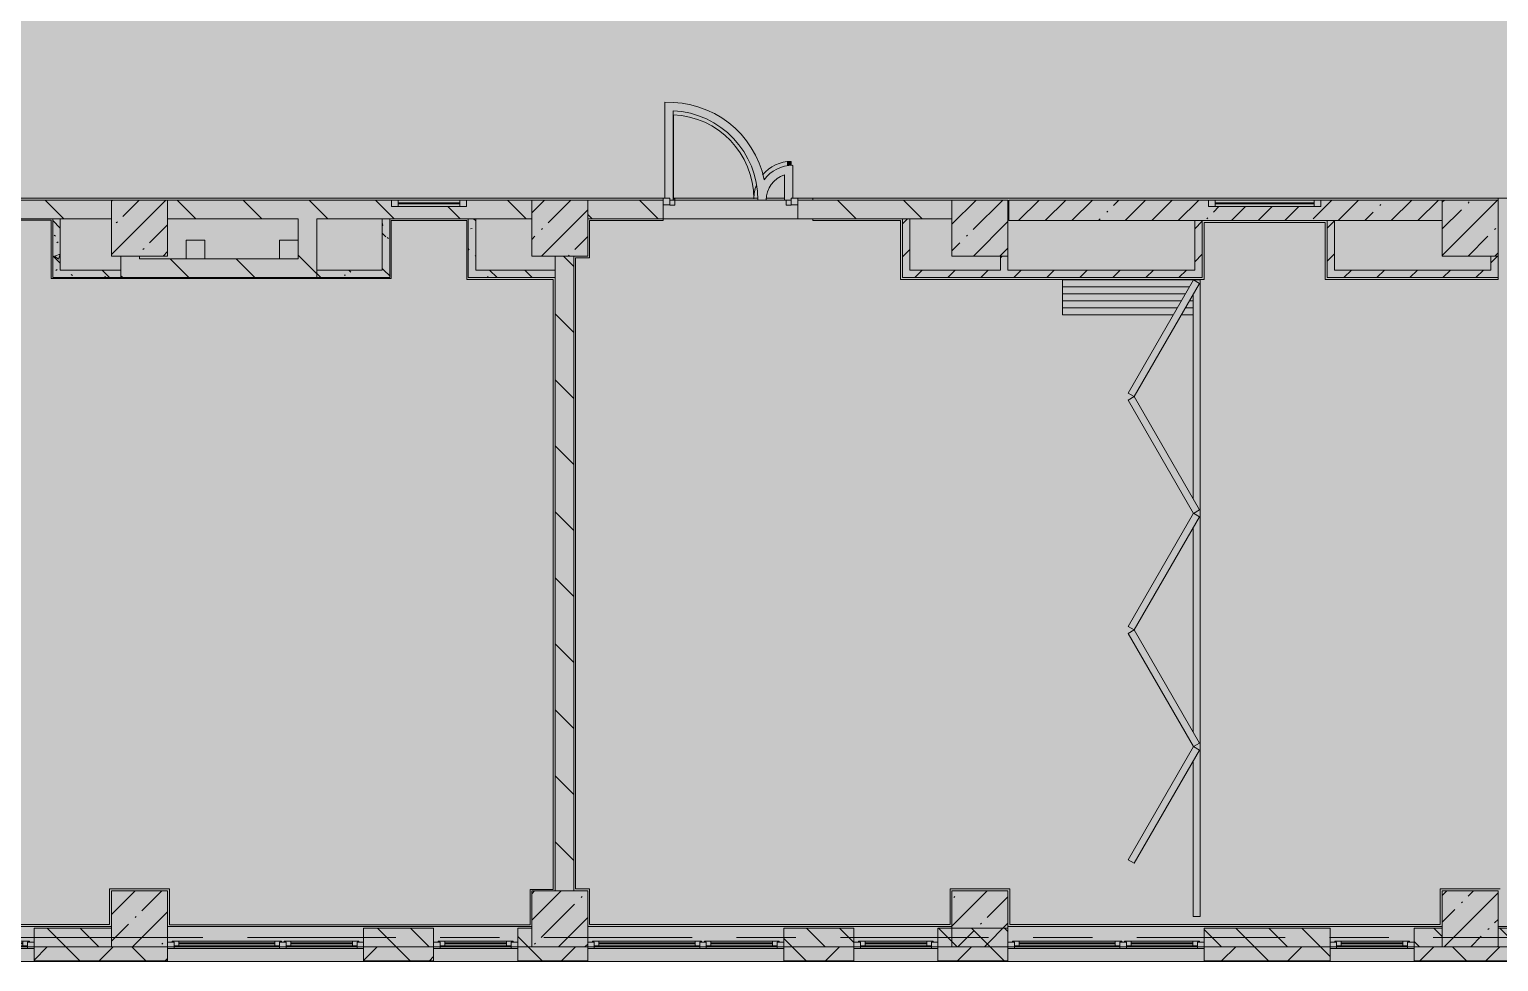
# Model space of a CAD drawing. Header units: millimetres. Extents: x -5368 to 196898, y -8553 to 29000.
# Drawn here: x 68806 to 84540, y -258 to 9728 of the extents above; entities that cross this region are included whole.
import ezdxf

# ---------------------------------------------------------------- set-up
doc = ezdxf.new("R2010")
doc.units = ezdxf.units.MM
doc.linetypes.add('Осевая', pattern=[3175, 635, -476.25, 1587.5, -476.25])
doc.layers.add('A-DETL-GENF-5', color=7, linetype='Continuous', lineweight=9, true_color=0xc0c0c0, transparency=0.4)
for name, color, linetype, lineweight, true_color in [('A-DETL-GENF-6', 7, 'Continuous', 5, 0xb7b7b7), ('A-DOOR-3', 7, 'Continuous', 5, 0xe2e2e2), ('A-DOOR-4', 7, 'Continuous', 5, 0xb7b7b7), ('A-DOOR-FRAM-4', 7, 'Continuous', 5, 0xb7b7b7), ('A-FLOR-2', 7, 'Continuous', 5, 0xb7b7b7), ('A-GLAZ-3', 7, 'Continuous', 5, 0x737373), ('A-GLAZ-CWMG-4', 7, 'Continuous', 5, 0x737373), ('A-WALL-3', 7, 'Continuous', 5, 0x737373), ('A-WALL-4', 7, 'Continuous', 9, 0x737373), ('I-WALL-5', 7, 'Continuous', 5, 0x737373), ('I-WALL-6', 7, 'Continuous', 5, 0x787878), ('S-COLS-2', 7, 'Continuous', 5, 0x737373)]:
    doc.layers.add(name, color=color, linetype=linetype, lineweight=lineweight, true_color=true_color)
for name, color, linetype, lineweight in [('A-WALL-2', 7, 'Continuous', 5), ('I-WALL-4', 7, 'Continuous', 5), ('S-COLS-3', 7, 'Continuous', 5), ('Оси', 7, 'Continuous', 9), ('Оси-2', 7, 'Осевая', 9)]:
    doc.layers.add(name, color=color, linetype=linetype, lineweight=lineweight)
pattern_1 = [(135, (62025.03, 0), (-353.553, -353.553), [])]
pattern_2 = [(45, (62025.03, 0), (-176.7767, 176.7767), [])]
pattern_3 = [(135, (62025.03, 0), (-377.17, -377.17), [533.4, -88.9, 17.78, -88.9]), (135, (62025.03, 376.94), (-377.17, -377.17), []), (50, (62025.03, 0), (637.645, -55.787), [66.675, -733.425]), (355, (62025, 0), (-123.35, 668.7), [53.34, -586.74]), (100.451, (62078.17, -4.65), (514.3, 612.908), [56.665, -623.315]), (46.184, (62025, 177.8), (948.776, -147.15), [100.01, -1100.14]), (96.636, (62104.1, 165.5), (830.91, 865.997), [85, -934.97]), (351.184, (62025, 177.8), (830.92, 865.99), [80.01, -880.11]), (21, (62113.93, 133.35), (530.65, -357.928), [66.675, -733.425]), (326, (62113.9, 133.35), (216.308, 644.658), [53.34, -586.74]), (71.451, (62158.15, 103.5), (746.96, 286.724), [56.665, -623.315]), (37.5, (62025.03, 0), (10.8105, 295.9426), [16.764, -562.864, 16.764, -578.866, -588.962]), (37.5, (62025.03, 0), (10.8105, 295.9426), [-1175.258, 16.764, -572.198]), (7.5, (62025.03, 0), (233.869, 350.632), [16.764, -322.834, 16.764, -549.529, -224.472]), (7.5, (62025.03, 0), (233.869, 350.632), [-905.891, 16.764, -207.708]), (327.5, (61826.78, 0), (474.568, -20.0513), [16.764, -205.486, 16.764, -676.656, -920.115]), (327.5, (61826.78, 0), (474.568, -20.0513), [-915.67, 16.764, -903.351]), (317.5, (61737.9, 0), (518.452, 88.993), [16.764, -272.161, 16.764, -443.738, -653.415]), (317.5, (61737.9, 0), (518.452, 88.993), [-749.427, 16.764, -636.65])]
pattern_4 = [(45, (62025.03, 0), (-285.123, 285.123), []), (45, (62310.15, 0), (-285.123, 285.123), [504.031, -100.806, 16.764, -84.042])]

# ---------------------------------------------------------------- blocks, each defined once
blk = doc.blocks.new('120_Окно_СКБ_2Ст - 120_Окно_СКБ_2Ст 3100х2500 _мал_ створка слева-2_-22446420-3_3_1_птичка')
at = {"layer": 'A-GLAZ-3'}
for p, q in [((-1550, -127), (-1550, -57)), ((-1550, -57), (-1480, -57)), ((1550, -57), (-1550, -57)), ((-1480, -127), (-1550, -127)), ((-1550, -127), (-1500, -127)), ((-1480, -127), (-1500, -127)), ((-1500, -127), (-1500, -137)), ((-1500, -137), (-700, -137)), ((-700, -137), (-1500, -137)), ((-1480, -57), (-1480, -127)), ((-720, -87), (-1480, -87)), ((-1480, -87), (-1480, -127)), ((-1430, -137), (-1430, -87)), ((-1430, -107), (-770, -107)), ((-770, -117), (-1430, -117)), ((-770, -137), (-770, -87)), ((-720, -127), (-720, -57)), ((-720, -57), (-650, -57)), ((-720, -127), (-720, -87)), ((-650, -127), (-720, -127)), ((-700, -127), (-720, -127)), ((-700, -127), (-670, -127)), ((-700, -137), (-700, -127)), ((-650, -127), (-670, -127)), ((-670, -127), (-670, -137)), ((-670, -137), (1500, -137)), ((1500, -137), (-670, -137)), ((-650, -57), (-650, -127)), ((1480, -87), (-650, -87)), ((-650, -87), (-650, -127)), ((-600, -137), (-600, -87)), ((-600, -107), (1430, -107)), ((1430, -117), (-600, -117)), ((1430, -137), (1430, -87)), ((1480, -127), (1480, -57)), ((1480, -57), (1550, -57)), ((1480, -127), (1480, -87)), ((1550, -127), (1480, -127)), ((1500, -127), (1480, -127)), ((1500, -127), (1550, -127)), ((1500, -137), (1500, -127)), ((1550, -57), (1550, -127))]:
    blk.add_line(p, q, dxfattribs=at)
blk = doc.blocks.new('120_Окно_СКБ_2Ст - 120_Окно_СКБ_2Ст 2100х2500 _мал створка СЛЕВА_-22446485-3_3_1_птичка')
at = {"layer": 'A-GLAZ-3'}
for p, q in [((-1050, -127), (-1050, -57)), ((-1050, -57), (-980, -57)), ((1050, -57), (-1050, -57)), ((-980, -127), (-1050, -127)), ((-1050, -127), (-1000, -127)), ((-980, -127), (-1000, -127)), ((-1000, -127), (-1000, -137)), ((-1000, -137), (-200, -137)), ((-200, -137), (-1000, -137)), ((-980, -57), (-980, -127)), ((-220, -87), (-980, -87)), ((-980, -87), (-980, -127)), ((-930, -137), (-930, -87)), ((-930, -107), (-270, -107)), ((-270, -117), (-930, -117)), ((-270, -137), (-270, -87)), ((-220, -127), (-220, -57)), ((-220, -57), (-150, -57)), ((-220, -127), (-220, -87)), ((-150, -127), (-220, -127)), ((-200, -127), (-220, -127)), ((-200, -127), (-170, -127)), ((-200, -137), (-200, -127)), ((-150, -127), (-170, -127)), ((-170, -127), (-170, -137)), ((-170, -137), (1000, -137)), ((1000, -137), (-170, -137)), ((-150, -57), (-150, -127)), ((980, -87), (-150, -87)), ((-150, -87), (-150, -127)), ((-100, -137), (-100, -87)), ((-100, -107), (930, -107)), ((930, -117), (-100, -117)), ((930, -137), (930, -87)), ((980, -127), (980, -57)), ((980, -57), (1050, -57)), ((980, -127), (980, -87)), ((1050, -127), (980, -127)), ((1000, -127), (980, -127)), ((1000, -127), (1050, -127)), ((1000, -137), (1000, -127)), ((1050, -57), (1050, -127))]:
    blk.add_line(p, q, dxfattribs=at)
blk = doc.blocks.new('120_Окно_СКБ_1Ст - 120_Окно_СКБ_1Ст 900х2500_h_-22445987-3_3_1_птичка')
at = {"layer": 'A-GLAZ-3'}
for p, q in [((-450, -127), (-450, -57)), ((-450, -57), (-380, -57)), ((450, -57), (-450, -57)), ((-380, -127), (-450, -127)), ((-450, -127), (-400, -127)), ((-380, -127), (-400, -127)), ((-400, -127), (-400, -137)), ((-400, -137), (400, -137)), ((400, -137), (-400, -137)), ((-380, -57), (-380, -127)), ((380, -87), (-380, -87)), ((-380, -87), (-380, -127)), ((-330, -137), (-330, -87)), ((-330, -107), (330, -107)), ((330, -117), (-330, -117)), ((330, -137), (330, -87)), ((380, -127), (380, -57)), ((380, -57), (450, -57)), ((380, -127), (380, -87)), ((450, -127), (380, -127)), ((400, -127), (380, -127)), ((400, -127), (450, -127)), ((400, -137), (400, -127)), ((450, -57), (450, -127))]:
    blk.add_line(p, q, dxfattribs=at)
blk = doc.blocks.new('120_Окно_СКБ_2Ст - 120_Окно_СКБ_2Ст 2100х2500 _мал створка СЛЕВА_-V89-3_3_1_птичка')
at = {"layer": 'A-GLAZ-3'}
for p, q in [((-1050, -127), (-1050, -57)), ((-1050, -57), (-980, -57)), ((1050, -57), (-1050, -57)), ((-980, -127), (-1050, -127)), ((-1050, -127), (-1000, -127)), ((-980, -127), (-1000, -127)), ((-1000, -127), (-1000, -137)), ((-1000, -137), (-200, -137)), ((-200, -137), (-1000, -137)), ((-980, -57), (-980, -127)), ((-220, -87), (-980, -87)), ((-980, -87), (-980, -127)), ((-930, -137), (-930, -87)), ((-930, -107), (-270, -107)), ((-270, -117), (-930, -117)), ((-270, -137), (-270, -87)), ((-220, -127), (-220, -57)), ((-220, -57), (-150, -57)), ((-220, -127), (-220, -87)), ((-150, -127), (-220, -127)), ((-200, -127), (-220, -127)), ((-200, -127), (-170, -127)), ((-200, -137), (-200, -127)), ((-150, -127), (-170, -127)), ((-170, -127), (-170, -137)), ((-170, -137), (1000, -137)), ((1000, -137), (-170, -137)), ((-150, -57), (-150, -127)), ((980, -87), (-150, -87)), ((-150, -87), (-150, -127)), ((-100, -137), (-100, -87)), ((-100, -107), (930, -107)), ((930, -117), (-100, -117)), ((930, -137), (930, -87)), ((980, -127), (980, -57)), ((980, -57), (1050, -57)), ((980, -127), (980, -87)), ((1050, -127), (980, -127)), ((1000, -127), (980, -127)), ((1000, -127), (1050, -127)), ((1000, -137), (1000, -127)), ((1050, -57), (1050, -127))]:
    blk.add_line(p, q, dxfattribs=at)
blk = doc.blocks.new('120_Окно_СКБ_1Ст - 120_Окно_СКБ_1Ст 900х2500_h_-20664874-3_3_1_птичка')
at = {"layer": 'A-GLAZ-3'}
for p, q in [((-450, -127), (-450, -57)), ((-450, -57), (-380, -57)), ((450, -57), (-450, -57)), ((-380, -127), (-450, -127)), ((-450, -127), (-400, -127)), ((-380, -127), (-400, -127)), ((-400, -127), (-400, -137)), ((-400, -137), (400, -137)), ((400, -137), (-400, -137)), ((-380, -57), (-380, -127)), ((380, -87), (-380, -87)), ((-380, -87), (-380, -127)), ((-330, -137), (-330, -87)), ((-330, -107), (330, -107)), ((330, -117), (-330, -117)), ((330, -137), (330, -87)), ((380, -127), (380, -57)), ((380, -57), (450, -57)), ((380, -127), (380, -87)), ((450, -127), (380, -127)), ((400, -127), (380, -127)), ((400, -127), (450, -127)), ((400, -137), (400, -127)), ((450, -57), (450, -127))]:
    blk.add_line(p, q, dxfattribs=at)
blk = doc.blocks.new('DOR__перегородка__Прямоугольная - ТП-3_ Вн_ДПГ_6820х3300h-19315679-3_3_1_птичка')
at = {"layer": 'A-DOOR-4'}
for p, q in [((6445, 1474), (6820, 1474)), ((6445, 1474), (6445, 288)), ((6520, 1474), (6520, 244)), ((6595, 1474), (6595, 201)), ((6670, 1474), (6670, 158)), ((6745, 1474), (6745, 114)), ((6820, 1474), (6820, 0)), ((6445, 201), (6445, 75)), ((6520, 158), (6520, 75)), ((0, 75), (0, 0)), ((0, 75), (1664, 75)), ((0, 0), (6820, 0)), ((1814, 75), (1827, 75)), ((1977, 75), (4164, 75)), ((4314, 75), (4325, 75)), ((4475, 75), (6663, 75)), ((6595, 114), (6595, 75)), ((6813, 75), (6820, 75))]:
    blk.add_line(p, q, dxfattribs=at)
at = {"layer": 'A-DOOR-FRAM-4'}
for p, q in [((570, 707), (608, 772)), ((1783, 7), (570, 707)), ((608, 772), (1820, 72)), ((1821, 72), (3033, 772)), ((3071, 707), (1858, 7)), ((3033, 772), (3071, 707)), ((3070, 707), (3107, 772)), ((4282, 7), (3070, 707)), ((3107, 772), (4320, 72)), ((4319, 72), (5532, 772)), ((5569, 707), (4357, 7)), ((5532, 772), (5569, 707)), ((5569, 707), (5607, 772)), ((6781, 7), (5569, 707)), ((5607, 772), (6819, 72)), ((1820, 72), (1783, 7)), ((1858, 7), (1821, 72)), ((4320, 72), (4282, 7)), ((4357, 7), (4319, 72)), ((6819, 72), (6781, 7))]:
    blk.add_line(p, q, dxfattribs=at)
blk = doc.blocks.new('BSC_Колонна _Прямоугольная - 600х600-V165-3_3_1_птичка')
at = {"layer": 'S-COLS-3'}
h = blk.add_hatch(dxfattribs=at)
h.set_pattern_fill('FP_130', color=256, style=0, pattern_type=2)
h.set_pattern_definition([(45, (-22210, -7600), (-285.123, 285.123), []), (45, (-21924.88, -7600), (-285.123, 285.123), [504.031, -100.806, 16.764, -84.042])])
h.paths.add_polyline_path([(-300, -300), (300, -300), (300, 300), (-300, 300)])
at = {"layer": 'S-COLS-2'}
for p, q in [((300, 300), (-300, 300)), ((-300, 300), (-300, -300)), ((300, -300), (300, 300)), ((-300, -300), (300, -300))]:
    blk.add_line(p, q, dxfattribs=at)
blk = doc.blocks.new('BSC_Колонна _Прямоугольная - 600х600-V166-3_3_1_птичка')
at = {"layer": 'S-COLS-3'}
h = blk.add_hatch(dxfattribs=at)
h.set_pattern_fill('FP_131', color=256, style=0, pattern_type=2)
h.set_pattern_definition([(45, (-22210, -200), (-285.123, 285.123), []), (45, (-21924.88, -200), (-285.123, 285.123), [504.031, -100.806, 16.764, -84.042])])
h.paths.add_polyline_path([(-300, -300), (300, -300), (300, 300), (-300, 300)])
at = {"layer": 'S-COLS-2'}
for p, q in [((300, 300), (-300, 300)), ((-300, 300), (-300, -300)), ((300, -300), (300, 300)), ((-300, -300), (300, -300))]:
    blk.add_line(p, q, dxfattribs=at)
blk = doc.blocks.new('BSC_Колонна _Прямоугольная - 600х600-V168-3_3_1_птичка')
at = {"layer": 'S-COLS-3'}
h = blk.add_hatch(dxfattribs=at)
h.set_pattern_fill('FP_132', color=256, style=0, pattern_type=2)
h.set_pattern_definition([(45, (-7960, -7600), (-285.123, 285.123), []), (45, (-7674.88, -7600), (-285.123, 285.123), [504.031, -100.806, 16.764, -84.042])])
h.paths.add_polyline_path([(-300, -300), (300, -300), (300, 300), (-300, 300)])
at = {"layer": 'S-COLS-2'}
for p, q in [((300, 300), (-300, 300)), ((-300, 300), (-300, -300)), ((300, -300), (300, 300)), ((-300, -300), (300, -300))]:
    blk.add_line(p, q, dxfattribs=at)
blk = doc.blocks.new('BSC_Колонна _Прямоугольная - 600х600-20441433-3_3_1_птичка')
at = {"layer": 'S-COLS-3'}
h = blk.add_hatch(dxfattribs=at)
h.set_pattern_fill('FP_140', color=256, style=0, pattern_type=2)
h.set_pattern_definition([(45, (-12460, -7600), (-285.123, 285.123), []), (45, (-12174.88, -7600), (-285.123, 285.123), [504.031, -100.806, 16.764, -84.042])])
h.paths.add_polyline_path([(-300, -300), (300, -300), (300, 300), (-300, 300)])
at = {"layer": 'S-COLS-2'}
for p, q in [((300, 300), (-300, 300)), ((-300, 300), (-300, -300)), ((300, -300), (300, 300)), ((-300, -300), (300, -300))]:
    blk.add_line(p, q, dxfattribs=at)
blk = doc.blocks.new('BSC_Колонна _Прямоугольная - 600х600-V173-3_3_1_птичка')
at = {"layer": 'S-COLS-3'}
h = blk.add_hatch(dxfattribs=at)
h.set_pattern_fill('FP_141', color=256, style=0, pattern_type=2)
h.set_pattern_definition([(45, (-16960, -7600), (-285.123, 285.123), []), (45, (-16674.88, -7600), (-285.123, 285.123), [504.031, -100.806, 16.764, -84.042])])
h.paths.add_polyline_path([(-300, -300), (300, -300), (300, 300), (-300, 300)])
at = {"layer": 'S-COLS-2'}
for p, q in [((300, 300), (-300, 300)), ((-300, 300), (-300, -300)), ((300, -300), (300, 300)), ((-300, -300), (300, -300))]:
    blk.add_line(p, q, dxfattribs=at)
blk = doc.blocks.new('120_Окно_СКБ_1Ст - 120_Окно_СКБ_1Ст 400х1200 EI30-24228621-3_3_1_птичка')
at = {"layer": 'A-GLAZ-3'}
for p, q in [((-600, 40), (-600, 110)), ((-600, 110), (-530, 110)), ((600, 110), (-600, 110)), ((-530, 40), (-600, 40)), ((-600, 40), (600, 40)), ((-530, 110), (-530, 40)), ((530, 80), (-530, 80)), ((530, 70), (-530, 70)), ((530, 40), (530, 110)), ((530, 110), (600, 110)), ((600, 40), (530, 40)), ((600, 110), (600, 40))]:
    blk.add_line(p, q, dxfattribs=at)
blk = doc.blocks.new('Прямоугольный импост - 50 x 70 мм-31927764-3_3_1_птичка')
at = {"layer": 'A-GLAZ-CWMG-4'}
for p, q in [((-70, 35), (0, 35)), ((-70, -35), (-70, 35)), ((0, 35), (0, -35)), ((0, -35), (-70, -35))]:
    blk.add_line(p, q, dxfattribs=at)
blk = doc.blocks.new('Дверь_Витражная_остекление_ - ДВН_ДАО_Главный вход_1200 в свету Д-22 _п_-31928779-3_3_1_птичка')
at = {"layer": 'A-DOOR-3'}
for points in [[(610, 384), (650, 388), (650, 430), (610, 430), (610, 388)], [(-615, 30), (-610, 30), (-615, 131)]]:
    blk.add_hatch(color=256, dxfattribs=at).paths.add_polyline_path(points)
at = {"layer": 'A-DETL-GENF-6'}
for p, q in [((-610, 30), (-610, 930)), ((650, 430), (610, 430)), ((610, 430), (610, 384)), ((650, 387), (650, 430)), ((-595, 30), (-615, 30)), ((-595, -40), (-595, 30)), ((595, -40), (595, 16)), ((-650, -40), (-595, -40)), ((650, -40), (595, -40))]:
    blk.add_line(p, q, dxfattribs=at)
at = {"layer": 'A-DOOR-4'}
blk.add_line((650, 430), (650, 387), dxfattribs=at)
for centre, radius, start, end in [((-650, 30), 900, 360, 87.7416), ((650, 30), 400, 90, 140.1159), ((650, 30), 400, 158.7261, 180)]:
    blk.add_arc(centre, radius, start, end, dxfattribs=at)
blk = doc.blocks.new('Прямоугольный импост - 50 x 70 мм-31701779-3_3_1_птичка')
at = {"layer": 'A-GLAZ-CWMG-4'}
for p, q in [((0, 35), (-70, 35)), ((-70, 35), (-70, -35)), ((0, -35), (0, 35)), ((-70, -35), (0, -35))]:
    blk.add_line(p, q, dxfattribs=at)
blk = doc.blocks.new('120_Окно_СКБ_1Ст - 120_Окно_СКБ_1Ст 400х800 EI30-24230873-3_3_1_птичка')
at = {"layer": 'A-GLAZ-3'}
for p, q in [((-400, 30), (-400, 100)), ((-400, 100), (-330, 100)), ((400, 100), (-400, 100)), ((-330, 30), (-400, 30)), ((-400, 30), (400, 30)), ((-330, 100), (-330, 30)), ((330, 70), (-330, 70)), ((330, 60), (-330, 60)), ((330, 30), (330, 100)), ((330, 100), (400, 100)), ((400, 30), (330, 30)), ((400, 100), (400, 30))]:
    blk.add_line(p, q, dxfattribs=at)

msp = doc.modelspace()

# ---------------------------------------------------------------- hatches: boundary and pattern name
at = {"layer": 'A-DETL-GENF-5'}
msp.add_hatch(color=256, dxfattribs=at).paths.add_polyline_path([(100021.8, -258), (100335, -258), (100335, 15358), (61757, 15358), (61757, -258), (98962.1, -258)])
at = {"layer": 'A-WALL-2'}
h = msp.add_hatch(dxfattribs=at)
h.set_pattern_fill('FP_73', color=256, style=0, pattern_type=2)
h.set_pattern_definition([(135, (62025.03, 0), (-176.7767, -176.7767), [])])
h.paths.add_polyline_path([(93663.5, -100), (94135, -100), (94135, 100), (92907.9, 100), (92907.9, -100)])
h.paths.add_polyline_path([(100015, -100), (100015, 100), (99448, 100), (99448, -100)])
h.paths.add_polyline_path([(92007.9, -100), (92007.9, 100), (91834.8, 100), (91834.8, -100)])
h.paths.add_polyline_path([(95635, -100), (95895, -100), (95895, 100), (95635, 100), (95635, 39.5)])
h.paths.add_polyline_path([(98432.2, -100), (98548, -100), (98548, 100), (97995, 100), (97995, -100)])
h.paths.add_polyline_path([(81385, -100), (82735, -100), (82735, 100), (81385, 100)])
h.paths.add_polyline_path([(78827.4, -100), (79285, -100), (79285, 100), (78535, 100), (78535, -100)])
h.paths.add_polyline_path([(84735, -100), (84735, 100), (84535, 100), (84535, -100)])
h.paths.add_polyline_path([(88364.9, -100), (88434.8, -100), (88434.8, 100), (88185, 100), (88185, -100)])
h.paths.add_polyline_path([(87305.2, -100), (87585, -100), (87585, 100), (86835, 100), (86835, -100)])
h.paths.add_polyline_path([(77635, -100), (77635, 100), (76885, 100), (76885, -100)])
h.paths.add_polyline_path([(83935, -100), (83935, 100), (83635, 100), (83635, -100)])
h.paths.add_polyline_path([(69290, -100), (69685, -100), (69685, 100), (68855, 100), (68855, -100)])
h.paths.add_polyline_path([(72384.8, -100), (73135, -100), (73135, 100), (72384.8, 100)])
h.paths.add_polyline_path([(74035, -100), (74185, -100), (74185, 100), (74035, 100)])
h = msp.add_hatch(dxfattribs=at)
h.set_pattern_fill('FP_75', color=256, style=0, pattern_type=2)
h.set_pattern_definition([(45, (62025.03, 0), (-353.5534, 353.5534), []), (135, (62025.03, 0), (-353.5534, -353.5534), [])])
h.paths.add_polyline_path([(95035, -250), (95895, -250), (95895, -100), (95035, -100)])
h.paths.add_polyline_path([(100335, -250), (100335, -100), (99448, -100), (99448, -250), (100021.8, -250)])
h.paths.add_polyline_path([(94135, -250), (94135, -100), (92907.9, -100), (92907.9, -250), (93663.5, -250)])
h.paths.add_polyline_path([(92007.9, -250), (92007.9, -100), (91234.8, -100), (91234.8, -250), (91544, -250)])
h.paths.add_polyline_path([(98548, -250), (98548, -100), (97995, -100), (97995, -250), (98432.2, -250)])
h.paths.add_polyline_path([(88364.9, -250), (88434.8, -250), (88434.8, -100), (86835, -100), (86835, -250), (87305.2, -250)])
h.paths.add_polyline_path([(82006.6, -250), (82735, -250), (82735, -100), (81385, -100), (81385, -250)])
h.paths.add_polyline_path([(83635, -250), (84735, -250), (84735, -100), (83635, -100)])
h.paths.add_polyline_path([(76885, -250), (77635, -250), (77635, -100), (76885, -100)])
h.paths.add_polyline_path([(78535, -250), (79285, -250), (79285, -100), (78535, -100)])
h.paths.add_polyline_path([(74588.6, -250), (74785, -250), (74785, -100), (74035, -100), (74035, -250)])
h.paths.add_polyline_path([(72469.1, -250), (73135, -250), (73135, -100), (72384.8, -100), (72384.8, -250)])
h.paths.add_polyline_path([(63991.4, -250), (65755, -250), (65755, -100), (61765, -100), (61765, -250), (61871.9, -250)])
h.paths.add_polyline_path([(70284.8, -250), (70284.8, -100), (68855, -100), (68855, -250), (69290, -250)])
at = {"layer": 'I-WALL-4'}
h = msp.add_hatch(dxfattribs=at)
h.set_pattern_fill('FP_74', color=256, style=0, pattern_type=2)
h.set_pattern_definition(pattern_1)
h.paths.add_polyline_path([(78685, 7700), (78685, 7900), (77034.3, 7900), (77034.3, 7700), (78235, 7700)])
h.paths.add_polyline_path([(69685, 7700), (69685, 7900), (68555, 7900), (68555, 7700), (69136, 7700)])
h.paths.add_polyline_path([(70285, 7700), (74185, 7700), (74185, 7900), (73485, 7900), (73485, 7830), (72685, 7830), (72685, 7900), (70285, 7900), (70285, 7789.5)])
h.paths.add_polyline_path([(75594.3, 7700), (75594.3, 7900), (74785, 7900), (74785, 7700)])
h.paths.add_polyline_path([(65755, 7700), (66055, 7700), (66055, 7900), (65755, 7900)])
h = msp.add_hatch(dxfattribs=at)
h.set_pattern_fill('FP_71', color=256, style=0, pattern_type=2)
h.set_pattern_definition(pattern_4)
h.paths.add_polyline_path([(83935, 7680), (83935, 7900), (82634.5, 7900), (82634.5, 7830), (81434.5, 7830), (81434.5, 7900), (79295, 7900), (79295, 7680), (83066.3, 7680)])
h = msp.add_hatch(dxfattribs=at)
h.set_pattern_fill('FP_74', color=256, style=0, pattern_type=2)
h.set_pattern_definition(pattern_1)
h.paths.add_polyline_path([(71885, 7070), (71885, 7700), (71685, 7700), (71685, 7070)])
h = msp.add_hatch(dxfattribs=at)
h.set_pattern_fill('FP_76', color=256, style=0, pattern_type=2)
h.set_pattern_definition(pattern_2)
h.paths.add_polyline_path([(78235, 7150), (78235, 7700), (78155, 7700), (78155, 7150)])
h = msp.add_hatch(dxfattribs=at)
h.set_pattern_fill('FP_76', color=256, style=0, pattern_type=2)
h.set_pattern_definition(pattern_2)
h.paths.add_polyline_path([(81365, 7070), (81365, 7680), (81285, 7680), (81285, 7070)])
h = msp.add_hatch(dxfattribs=at)
h.set_pattern_fill('FP_76', color=256, style=0, pattern_type=2)
h.set_pattern_definition(pattern_2)
h.paths.add_polyline_path([(82784, 7150), (82784, 7680), (82704, 7680), (82704, 7150)])
h = msp.add_hatch(dxfattribs=at)
h.set_pattern_fill('FP_74', color=256, style=0, pattern_type=2)
h.set_pattern_definition(pattern_1)
h.paths.add_polyline_path([(69985, 7070), (69985, 7300), (69785, 7300), (69785, 7070)])
h = msp.add_hatch(dxfattribs=at)
h.set_pattern_fill('FP_74', color=256, style=0, pattern_type=2)
h.set_pattern_definition(pattern_1)
h.paths.add_polyline_path([(71685, 7070), (71685, 7270), (69985, 7270), (69985, 7070), (70349.7, 7070)])
h = msp.add_hatch(dxfattribs=at)
h.set_pattern_fill('FP_74', color=256, style=0, pattern_type=2)
h.set_pattern_definition(pattern_1)
h.paths.add_polyline_path([(74588.6, 500), (74635, 500), (74635, 7300), (74435, 7300), (74435, 500)])
h = msp.add_hatch(dxfattribs=at)
h.set_pattern_fill('FP_76', color=256, style=0, pattern_type=2)
h.set_pattern_definition(pattern_2)
h.paths.add_polyline_path([(79285, 7150), (79285, 7300), (79205, 7300), (79205, 7150)])
h = msp.add_hatch(dxfattribs=at)
h.set_pattern_fill('FP_76', color=256, style=0, pattern_type=2)
h.set_pattern_definition(pattern_2)
h.paths.add_polyline_path([(84535, 7070), (84535, 7300), (84455, 7300), (84455, 7070)])
h = msp.add_hatch(dxfattribs=at)
h.set_pattern_fill('FP_76', color=256, style=0, pattern_type=2)
h.set_pattern_definition(pattern_2)
h.paths.add_polyline_path([(81285, 7070), (81285, 7150), (78155, 7150), (78155, 7070), (80946.9, 7070)])
h = msp.add_hatch(dxfattribs=at)
h.set_pattern_fill('FP_76', color=256, style=0, pattern_type=2)
h.set_pattern_definition(pattern_2)
h.paths.add_polyline_path([(84455, 7070), (84455, 7150), (82704, 7150), (82704, 7070), (83066.3, 7070)])
at = {"layer": 'I-WALL-6'}
h = msp.add_hatch(dxfattribs=at)
h.set_pattern_fill('FP_79', color=256, style=0, pattern_type=2)
h.set_pattern_definition(pattern_3)
h.paths.add_polyline_path([(69136, 7070), (69136, 7700), (69056, 7700), (69056, 7070)])
h = msp.add_hatch(dxfattribs=at)
h.set_pattern_fill('FP_79', color=256, style=0, pattern_type=2)
h.set_pattern_definition(pattern_3)
h.paths.add_polyline_path([(72665, 7150), (72665, 7700), (72585, 7700), (72585, 7150)])
h = msp.add_hatch(dxfattribs=at)
h.set_pattern_fill('FP_79', color=256, style=0, pattern_type=2)
h.set_pattern_definition(pattern_3)
h.paths.add_polyline_path([(73505, 7070), (73585, 7070), (73585, 7700), (73505, 7700)])
h = msp.add_hatch(dxfattribs=at)
h.set_pattern_fill('FP_79', color=256, style=0, pattern_type=2)
h.set_pattern_definition(pattern_3)
h.paths.add_polyline_path([(69785, 7070), (69785, 7150), (69136, 7150), (69136, 7070)])
h = msp.add_hatch(dxfattribs=at)
h.set_pattern_fill('FP_79', color=256, style=0, pattern_type=2)
h.set_pattern_definition(pattern_3)
h.paths.add_polyline_path([(71885, 7070), (72665, 7070), (72665, 7150), (71885, 7150)])
h = msp.add_hatch(dxfattribs=at)
h.set_pattern_fill('FP_79', color=256, style=0, pattern_type=2)
h.set_pattern_definition(pattern_3)
h.paths.add_polyline_path([(74435, 7070), (74435, 7150), (73585, 7150), (73585, 7070)])
at = {"layer": 'S-COLS-3'}
h = msp.add_hatch(dxfattribs=at)
h.set_pattern_fill('FP_71', color=256, style=0, pattern_type=2)
h.set_pattern_definition(pattern_4)
h.paths.add_polyline_path([(70285, -100), (70285, 500), (69685, 500), (69685, -100)])
h = msp.add_hatch(dxfattribs=at)
h.set_pattern_fill('FP_71', color=256, style=0, pattern_type=2)
h.set_pattern_definition(pattern_4)
h.paths.add_polyline_path([(74185, -100), (74785, -100), (74785, 500), (74185, 500), (74185, 100)])
h = msp.add_hatch(dxfattribs=at)
h.set_pattern_fill('FP_71', color=256, style=0, pattern_type=2)
h.set_pattern_definition(pattern_4)
h.paths.add_polyline_path([(78685, -100), (79285, -100), (79285, 500), (78685, 500)])

# ---------------------------------------------------------------- linework, layer by layer
at = {"layer": 'A-FLOR-2'}
for p, q in [((75609.2, 8947.1), (75609.2, 7919)), ((75699.2, 7900), (75699.2, 8856.8)), ((76983.3, 7919), (76983.3, 8271.9)), ((76893.3, 8169.4), (76893.3, 7900)), ((75609.2, 7920), (68555, 7920)), ((75664.3, 7900), (75699.2, 7900)), ((75699.2, 7920), (76606.3, 7920)), ((76607.3, 7900), (76697.3, 7900)), ((76699.3, 7920), (76893.3, 7920)), ((76893.3, 7900), (76964.3, 7900)), ((77194.3, 7920), (76983.3, 7920)), ((84629.9, 7920), (77194.3, 7920)), ((77194.3, 7900), (77194.3, 7920)), ((84535, 7920), (84535, 7900)), ((69040, 7685.5), (68555, 7685.5)), ((69040, 7060.5), (69040, 7685.5)), ((73490, 7680.5), (72680, 7680.5)), ((72680, 7680.5), (72680, 7060.5)), ((73490, 7050.5), (73490, 7680.5)), ((75594.3, 7680), (74805, 7680)), ((74805, 7680), (74805, 7280)), ((75594.3, 7700), (75594.3, 7680)), ((77194.3, 7680), (77194.3, 7700)), ((78135, 7680), (77194.3, 7680)), ((78135, 7050), (78135, 7680)), ((82684, 7660), (81385, 7660)), ((81385, 7660), (81385, 7050)), ((82684, 7050), (82684, 7660)), ((70485, 7470), (70685, 7470)), ((70485, 7270), (70485, 7470)), ((70685, 7470), (70685, 7270)), ((71485, 7470), (71685, 7470)), ((71485, 7270), (71485, 7470)), ((74805, 7280), (74655, 7280)), ((74655, 7280), (74655, 520)), ((72680, 7060.5), (69040, 7060.5)), ((74415, 7050.5), (73490, 7050.5)), ((74415, 515.5), (74415, 7050.5)), ((81385, 7050), (78135, 7050)), ((84535, 7050), (82684, 7050)), ((84535, 7070), (84535, 7050)), ((69665, 140.5), (69665, 520.5)), ((69665, 520.5), (70305, 520.5)), ((70305, 520.5), (70305, 135.5)), ((74170, 135.5), (74170, 515.5)), ((74170, 515.5), (74415, 515.5)), ((74655, 520), (74805, 520)), ((74805, 520), (74805, 140)), ((78665, 140), (78665, 520)), ((78665, 520), (79305, 520)), ((79305, 520), (79305, 140)), ((83915, 140), (83915, 520)), ((83915, 520), (84555, 520)), ((65775, 140.5), (69665, 140.5)), ((70305, 135.5), (74170, 135.5)), ((74805, 140), (78665, 140)), ((79305, 140), (83915, 140))]:
    msp.add_line(p, q, dxfattribs=at)
for centre, radius, start, end in [((75652.3, 7903), 1045, 11.78406, 92.36409), ((75652.3, 7903), 955, 359.82001, 87.18541), ((76976.3, 7903), 369, 88.91556, 144.66492), ((76976.3, 7903), 279, 107.31049, 180.6161)]:
    msp.add_arc(centre, radius, start, end, dxfattribs=at)
at = {"layer": 'A-WALL-3'}
for p, q in [((69685, 100), (68855, 100)), ((68855, 100), (68855, -258)), ((69685, -100), (69685, 100)), ((73135, 100), (72384.8, 100)), ((72384.8, 100), (72384.8, -258)), ((73135, -258), (73135, 100)), ((74185, 100), (74035, 100)), ((74035, 100), (74035, -258)), ((74185, -100), (74185, 100)), ((77635, 100), (76885, 100)), ((76885, 100), (76885, -258)), ((77635, -258), (77635, 100)), ((79285, 100), (78535, 100)), ((78535, 100), (78535, -258)), ((79285, -258), (79285, 100)), ((82735, 100), (81385, 100)), ((81385, 100), (81385, -258)), ((82735, -258), (82735, 100)), ((83935, 100), (83635, 100)), ((83635, 100), (83635, -258)), ((84735, 100), (84535, 100)), ((68855, -100), (61915, -100)), ((70284.8, -100), (69685, -100)), ((70284.8, -258), (70284.8, -100)), ((70285, -100), (72384.8, -100)), ((73135, -100), (74035, -100)), ((74185, -100), (74785, -100)), ((74785, -258), (74785, -100)), ((77635, -100), (78535, -100)), ((79285, -100), (81385, -100)), ((82735, -100), (83635, -100)), ((61757, -258), (72384.8, -258)), ((72384.8, -258), (92007.9, -258))]:
    msp.add_line(p, q, dxfattribs=at)
at = {"layer": 'A-WALL-4'}
for p, q in [((69136, 7700), (69056, 7700)), ((72665, 7700), (72585, 7700)), ((73585, 7700), (73505, 7700)), ((78235, 7700), (78155, 7700)), ((81365, 7680), (81285, 7680)), ((82784, 7680), (82704, 7680)), ((69785, 7070), (69785, 7150)), ((71885, 7150), (71885, 7070)), ((74435, 7070), (74435, 7150)), ((68855, -100), (69685, -100)), ((72384.8, -100), (73135, -100)), ((74035, -100), (74185, -100)), ((76885, -100), (77635, -100)), ((78535, -100), (79285, -100)), ((81385, -100), (82735, -100)), ((83635, -100), (83935, -100)), ((84535, -100), (84735, -100)), ((68855, -250), (70284.8, -250)), ((68855, -253), (70284.8, -253)), ((72384.8, -250), (73135, -250)), ((72384.8, -253), (73135, -253)), ((74035, -250), (74785, -250)), ((74035, -253), (74785, -253)), ((76885, -250), (77635, -250)), ((76885, -253), (77635, -253)), ((78535, -250), (79285, -250)), ((78535, -253), (79285, -253)), ((81385, -250), (82735, -250)), ((81385, -253), (82735, -253)), ((83635, -250), (84735, -250)), ((83635, -253), (84735, -253))]:
    msp.add_line(p, q, dxfattribs=at)
at = {"layer": 'I-WALL-5'}
for p, q in [((69685, 7900), (68555, 7900)), ((72685, 7900), (70285, 7900)), ((74185, 7900), (73485, 7900)), ((75594.3, 7900), (74785, 7900)), ((75594.3, 7700), (75594.3, 7900)), ((75699.2, 7900), (76607.3, 7900)), ((76697.3, 7900), (76893.3, 7900)), ((78685, 7900), (77034.3, 7900)), ((77034.3, 7900), (77034.3, 7700)), ((81434.5, 7900), (79295, 7900)), ((79295, 7900), (79295, 7680)), ((83935, 7900), (82634.5, 7900)), ((69056, 7700), (65755, 7700)), ((69056, 7700), (69056, 7070)), ((69136, 7700), (69685, 7700)), ((69136, 7150), (69136, 7700)), ((70285, 7700), (71685, 7700)), ((71685, 7700), (71685, 7270)), ((71885, 7700), (72585, 7700)), ((71885, 7150), (71885, 7700)), ((72585, 7700), (72585, 7150)), ((72665, 7700), (73505, 7700)), ((72665, 7070), (72665, 7700)), ((73505, 7700), (73505, 7070)), ((73585, 7700), (74185, 7700)), ((73585, 7150), (73585, 7700)), ((78155, 7700), (74785, 7700)), ((78155, 7700), (78155, 7070)), ((78235, 7700), (78685, 7700)), ((78235, 7150), (78235, 7700)), ((79295, 7680), (81285, 7680)), ((81285, 7680), (81285, 7150)), ((81365, 7070), (81365, 7680)), ((81365, 7680), (82704, 7680)), ((82704, 7680), (82704, 7070)), ((82784, 7150), (82784, 7680)), ((82784, 7680), (83935, 7680)), ((69785, 7300), (69785, 7150)), ((69985, 7270), (69985, 7300)), ((71685, 7270), (69985, 7270)), ((74435, 7300), (74435, 7150)), ((74635, 500), (74635, 7300)), ((79205, 7300), (79205, 7150)), ((79285, 7150), (79285, 7300)), ((84455, 7300), (84455, 7150)), ((84535, 7070), (84535, 7300)), ((69785, 7150), (69136, 7150)), ((72585, 7150), (71885, 7150)), ((74435, 7150), (73585, 7150)), ((79205, 7150), (78235, 7150)), ((81285, 7150), (79285, 7150)), ((84455, 7150), (82784, 7150)), ((69056, 7070), (72665, 7070)), ((73505, 7070), (74435, 7070)), ((74435, 7070), (74435, 500)), ((78155, 7070), (81365, 7070)), ((82704, 7070), (84535, 7070)), ((74435, 500), (74635, 500)), ((65755, 120), (69685, 120)), ((70285, 120), (74185, 120)), ((74785, 120), (78685, 120)), ((79285, 120), (83935, 120)), ((84535, 120), (86856.3, 120)), ((76885, -100), (74785, -100))]:
    msp.add_line(p, q, dxfattribs=at)
at = {"layer": 'S-COLS-2'}
for p, q in [((70285, 500), (69685, 500)), ((69685, 500), (69685, 100)), ((70285, -100), (70285, 500)), ((74435, 500), (74185, 500)), ((74185, 500), (74185, 100)), ((74635, 500), (74435, 500)), ((74785, 500), (74635, 500)), ((74785, -100), (74785, 500)), ((79285, 500), (78685, 500)), ((78685, 500), (78685, -100)), ((79285, -100), (79285, 500)), ((69685, 100), (69685, -100)), ((74185, 100), (74185, -100)), ((69685, -100), (70285, -100)), ((74185, -100), (74785, -100)), ((78685, -100), (79285, -100))]:
    msp.add_line(p, q, dxfattribs=at)
at = {"layer": 'Оси'}
msp.add_line((57529.5, 0), (70029.5, 0), dxfattribs=at)
at = {"layer": 'Оси-2'}
msp.add_line((70029.5, 0), (88285, 0), dxfattribs=at)

# ---------------------------------------------------------------- block references
at = {"layer": 'A-DOOR-4'}
msp.add_blockref('Дверь_Витражная_остекление_ - ДВН_ДАО_Главный вход_1200 в свету Д-22 _п_-31928779-3_3_1_птичка', (76314.3, 7884), dxfattribs=at)
at = {"layer": 'A-DOOR-4', "rotation": 89.99999999999955}
msp.add_blockref('DOR__перегородка__Прямоугольная - ТП-3_ Вн_ДПГ_6820х3300h-19315679-3_3_1_птичка', (81345, 225), dxfattribs=at)
at = {"layer": 'A-GLAZ-3'}
for name, p in [('120_Окно_СКБ_1Ст - 120_Окно_СКБ_1Ст 400х800 EI30-24230873-3_3_1_птичка', (73085, 7800)), ('120_Окно_СКБ_1Ст - 120_Окно_СКБ_1Ст 400х1200 EI30-24228621-3_3_1_птичка', (82034.5, 7790))]:
    msp.add_blockref(name, p, dxfattribs=at)
at = {"layer": 'A-GLAZ-3', "rotation": 180}
for name, p in [('120_Окно_СКБ_2Ст - 120_Окно_СКБ_2Ст 3100х2500 _мал_ створка слева-2_-22446420-3_3_1_птичка', (67305, -175)), ('120_Окно_СКБ_2Ст - 120_Окно_СКБ_2Ст 2100х2500 _мал створка СЛЕВА_-22446485-3_3_1_птичка', (71334.8, -175)), ('120_Окно_СКБ_1Ст - 120_Окно_СКБ_1Ст 900х2500_h_-22445987-3_3_1_птичка', (73585, -175)), ('120_Окно_СКБ_2Ст - 120_Окно_СКБ_2Ст 2100х2500 _мал створка СЛЕВА_-V89-3_3_1_птичка', (75835, -175)), ('120_Окно_СКБ_1Ст - 120_Окно_СКБ_1Ст 900х2500_h_-22445987-3_3_1_птичка', (78085, -175)), ('120_Окно_СКБ_2Ст - 120_Окно_СКБ_2Ст 2100х2500 _мал створка СЛЕВА_-V89-3_3_1_птичка', (80335, -175)), ('120_Окно_СКБ_1Ст - 120_Окно_СКБ_1Ст 900х2500_h_-20664874-3_3_1_птичка', (83185, -175))]:
    msp.add_blockref(name, p, dxfattribs=at)
at = {"layer": 'A-GLAZ-CWMG-4', "rotation": 180}
msp.add_blockref('Прямоугольный импост - 50 x 70 мм-31701779-3_3_1_птичка', (75594.3, 7884), dxfattribs=at)
at = {"layer": 'A-GLAZ-CWMG-4', "extrusion": (0, 0, -1), "rotation": 180}
msp.add_blockref('Прямоугольный импост - 50 x 70 мм-31927764-3_3_1_птичка', (-77034.3, 7884), dxfattribs=at)
at = {"layer": 'S-COLS-2'}
for name, p in [('BSC_Колонна _Прямоугольная - 600х600-V168-3_3_1_птичка', (69985, 7600)), ('BSC_Колонна _Прямоугольная - 600х600-20441433-3_3_1_птичка', (74485, 7600)), ('BSC_Колонна _Прямоугольная - 600х600-V173-3_3_1_птичка', (78985, 7600)), ('BSC_Колонна _Прямоугольная - 600х600-V165-3_3_1_птичка', (84235, 7600)), ('BSC_Колонна _Прямоугольная - 600х600-V166-3_3_1_птичка', (84235, 200))]:
    msp.add_blockref(name, p, dxfattribs=at)

doc.saveas('drawing.dxf')
